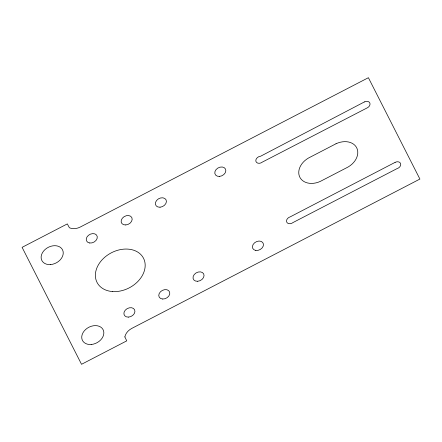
<?xml version="1.0" encoding="UTF-8"?>
<svg xmlns="http://www.w3.org/2000/svg" width="442" height="442" viewBox="0 0 442 442"><rect width="100%" height="100%" fill="white"/><g stroke="black" fill="none" stroke-linecap="round" stroke-linejoin="round"><path stroke-width="0.66" d="M124.854 336.92L126.743 340.865L81.527 364.302L22.1 247.343L67.317 223.906L69.388 227.757A11.641 8.746 -28 0 0 80.317 227.017L368.396 77.698L419.9 179.065L131.821 328.384A11.641 8.746 -28 0 0 124.854 336.92M364.39 101.936L260.598 156.23A4.365 3.282 -28 0 0 255.912 161.38A4.365 3.282 -28 0 0 262.388 162.07L367.363 107.787A4.365 3.282 -28 0 0 369.755 102.853A4.365 3.282 -28 0 0 364.39 101.936M336.042 143.744L308.439 158.059A17.459 13.116 -28 0 0 300.251 177.982A17.459 13.116 -28 0 0 322.257 180.391L346.324 167.927A17.459 13.116 -28 0 0 356.97 148.407A17.459 13.116 -28 0 0 336.042 143.744M395.098 162.369L290.223 216.851A4.365 3.282 -28 0 0 286.775 222.204A4.365 3.282 -28 0 0 293.09 222.503L397.015 168.634A4.365 3.282 -28 0 0 400.618 163.684A4.365 3.282 -28 0 0 395.098 162.369M160.021 207.21A5.818 4.37 -28 0 0 166.054 199.817A5.818 4.37 -28 0 0 156.59 200.458A5.818 4.37 -28 0 0 160.021 207.21M125.782 224.956A5.818 4.37 -28 0 0 131.821 217.563A5.818 4.37 -28 0 0 122.351 218.204A5.818 4.37 -28 0 0 125.782 224.956M89.665 242.995A5.818 4.37 -28 0 0 97.257 236.614A5.818 4.37 -28 0 0 88.394 235.354A5.818 4.37 -28 0 0 89.665 242.995M128.346 317.118A5.818 4.37 -28 0 0 134.644 309.859A5.818 4.37 -28 0 0 125.241 310.201A5.818 4.37 -28 0 0 128.346 317.118M162.689 299.035A5.818 4.37 -28 0 0 169.678 292.19A5.818 4.37 -28 0 0 160.501 291.72A5.818 4.37 -28 0 0 162.689 299.035M91.185 344.489A11.641 8.746 -28 0 0 103.069 329.616A11.641 8.746 -28 0 0 84.102 331.102A11.641 8.746 -28 0 0 91.185 344.489M50.443 264.581A11.641 8.746 -28 0 0 62.515 249.791A11.641 8.746 -28 0 0 43.581 251.073A11.641 8.746 -28 0 0 50.443 264.581M112.699 291.56A26.194 19.675 -28 0 0 144.611 261.073A26.194 19.675 -28 0 0 103.527 258.366A26.194 19.675 -28 0 0 112.699 291.56M197.657 281.283A5.818 4.37 -28 0 0 203.69 273.891A5.818 4.37 -28 0 0 194.226 274.532A5.818 4.37 -28 0 0 197.657 281.283M255.791 250.437A5.818 4.37 -28 0 0 263.438 244.106A5.818 4.37 -28 0 0 254.614 242.763A5.818 4.37 -28 0 0 255.791 250.437M219.442 176.408A5.818 4.37 -28 0 0 225.475 169.015A5.818 4.37 -28 0 0 216.011 169.656A5.818 4.37 -28 0 0 219.442 176.408"/></g></svg>
